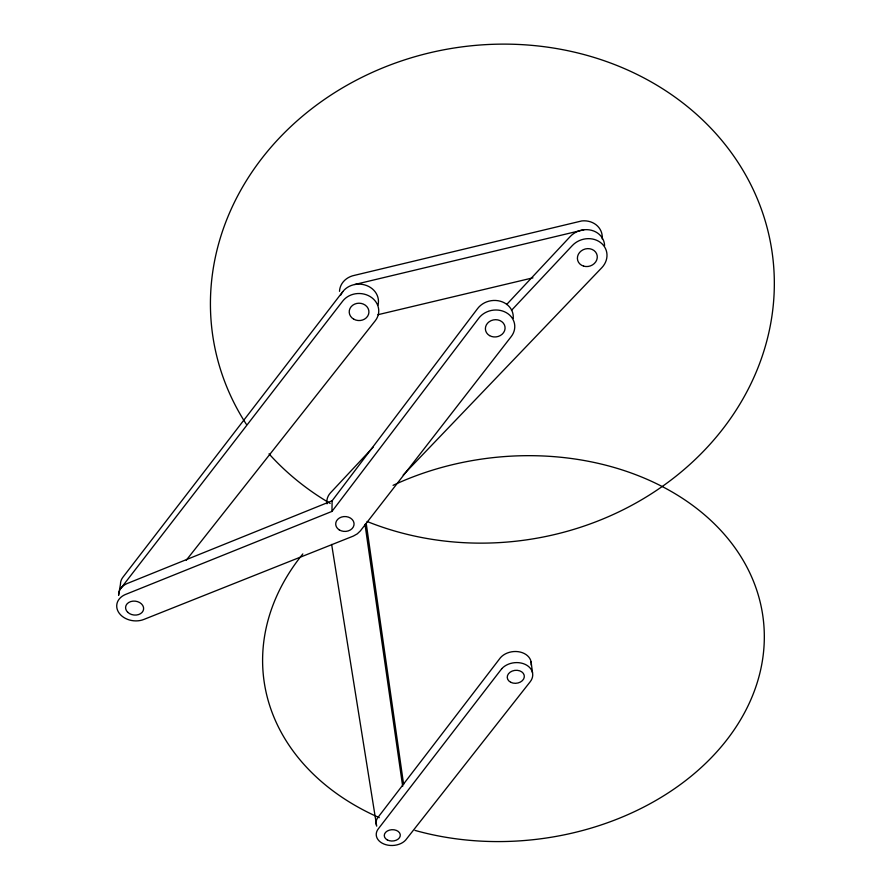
<?xml version="1.0" encoding="UTF-8"?>
<svg xmlns="http://www.w3.org/2000/svg" width="890" height="890" viewBox="0 0 890 890"><rect width="100%" height="100%" fill="white"/><g stroke="black" fill="none" stroke-linecap="round" stroke-linejoin="round"><path stroke-width="1.33" d="M331.97 511.405L478.853 318.108A19.747 17.222 -8.9 0 1 506.31 312.668A19.747 17.222 -8.9 0 1 511.216 336.587L360.372 530.885L357.291 533.844L353.375 536.058L144.191 619.306A18.112 13.917 7.1 0 1 119.394 613.455A18.112 13.917 7.1 0 1 125.279 594.553L331.97 511.405L332.103 500.803L477.652 308.507A19.569 17.121 -9 0 1 500.347 301.221A19.569 17.121 -9 0 1 513.196 318.431M118.615 594.976L120.484 584.118A17.811 13.817 7.4 0 1 122.876 577.287L342.784 291.631M121.018 588.123L342.739 301.065A19.702 17.344 0.8 0 1 370.184 296.581A19.702 17.344 0.8 0 1 375.246 320.778L186.288 560.199M373.088 447.292L330.468 492.86A18.078 14.774 0.2 0 0 327.019 503.829M506.655 304.502L570.112 236.662A19.903 17.622 -17.3 0 1 591.483 230.288A19.903 17.622 -17.3 0 1 604.61 245.507M511.483 310.354L572.181 245.707A20.081 17.722 -17.1 0 1 600.327 242.369A20.081 17.722 -17.1 0 1 601.918 267.59L403.181 475.026M332.103 500.803L127.114 583.551A17.956 13.873 7.3 0 0 118.626 595.421M354.732 284.511L583.973 229.765M377.95 314.704L532.943 277.836M376.704 826.165L331.647 544.424M366.235 523.498L403.626 784.479M365 524.344L402.68 786.326M531.063 661.648L532.52 672.762M246.252 424.141A282.786 248.588 -9.2 0 1 440.116 50.53A282.786 248.588 -9.2 0 1 771.686 317.652A282.786 248.588 -9.2 0 1 367.08 521.484M330.168 503.406A282.786 248.588 -9.2 0 1 269.036 453.867M393.069 485.339A251.525 192.073 -6.5 0 1 764.032 627.55A251.525 192.073 -6.5 0 1 414.963 830.392M379.296 817.665A251.525 192.073 -6.5 0 1 302.834 553.925M602.207 238.887A19.713 17.511 -17.6 0 0 581.804 220.931L354.665 275.299A19.346 17.155 1 0 0 339.502 291.33M340.714 295.135A19.524 17.244 0.9 0 1 364.533 284.867A19.524 17.244 0.9 0 1 378.016 305.103M531.185 665.019A16.999 12.938 -6.4 0 0 520.283 652.07A16.999 12.938 -6.4 0 0 500.492 657.654L378.005 817.354A15.909 11.325 -2.4 0 0 376.37 825.252M501.704 668.768L378.239 828.935A16.02 11.348 -2.4 0 0 383.935 844.02A16.02 11.348 -2.4 0 0 405.606 840.127L530.162 681.807A17.133 12.972 -6.4 0 0 525.1 664.341A17.133 12.972 -6.4 0 0 501.704 668.768M387.239 839.882A8.021 5.674 -2.4 0 0 400.2 836.088A8.021 5.674 -2.4 0 0 389.408 830.125A8.021 5.674 -2.4 0 0 387.239 839.882M353.731 319.165A9.857 8.678 0.8 0 0 368.916 312.346A9.857 8.678 0.8 0 0 354.554 304.157A9.857 8.678 0.8 0 0 353.731 319.165M583.595 266.121A10.046 8.867 -17.1 0 0 597.201 255.742A10.046 8.867 -17.1 0 0 581.226 250.913A10.046 8.867 -17.1 0 0 583.595 266.121M127.771 612.309A9.056 6.964 7.1 0 0 143.134 610.818A9.056 6.964 7.1 0 0 132.91 601.139A9.056 6.964 7.1 0 0 127.771 612.309M339.201 529.85A9.2 7.454 0 0 0 353.986 525.044A9.2 7.454 0 0 0 341.449 517.079A9.2 7.454 0 0 0 339.201 529.85M489.533 335.586A9.879 8.611 -8.9 0 0 505.042 328.777A9.879 8.611 -8.9 0 0 491.124 320.634A9.879 8.611 -8.9 0 0 489.533 335.586M510.793 682.319A8.566 6.486 -6.4 0 0 524.288 677.045A8.566 6.486 -6.4 0 0 512.273 671.038A8.566 6.486 -6.4 0 0 510.793 682.319"/></g></svg>
